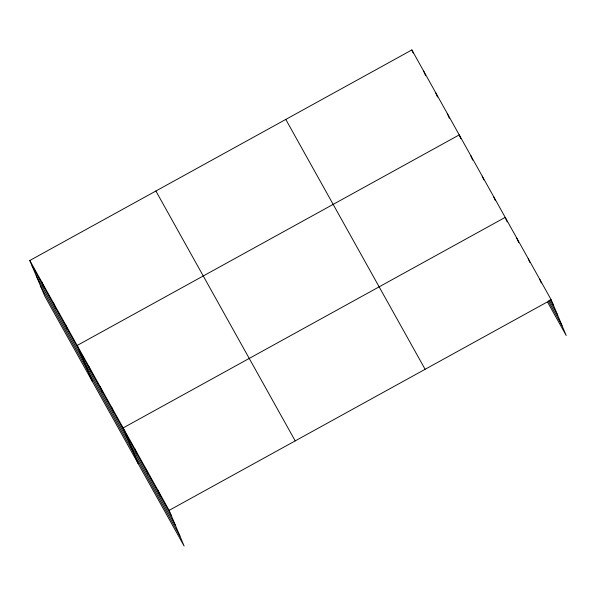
<?xml version="1.0" encoding="UTF-8"?>
<svg xmlns="http://www.w3.org/2000/svg" width="596" height="596" viewBox="0 0 596 596"><rect width="100%" height="100%" fill="white"/><g stroke="black" fill="none" stroke-linecap="round" stroke-linejoin="round"><path stroke-width="0.89" d="M29.8 260.497L169.13 510.37L184.134 546.055L44.804 296.182L29.8 260.497L411.866 49.945L551.196 299.818L566.2 335.503L547.635 302.202M169.13 510.37L551.196 299.818M550.339 299.579L553.431 305.13M549.244 300.086L557.647 315.15M548.283 300.898L561.983 325.476M285.782 119.424L425.119 369.296M155.884 191.018L295.214 440.891M32.035 265.809L171.365 515.682M36.244 275.836L175.582 525.709M40.588 286.162L179.917 536.035M539.708 279.204L541.302 282.996M528.212 258.59L529.807 262.382M516.717 237.975L518.632 242.527M507.136 221.913L505.222 217.361L123.156 427.913L138.153 463.599M493.726 196.747L495.321 200.539M482.231 176.133L483.825 179.925M470.736 155.519L472.65 160.071M460.835 138.697L459.24 134.897L77.175 345.457L92.171 381.142M447.395 113.665L449.31 118.217M435.557 92.425L437.471 96.977M423.711 71.185L425.626 75.737M411.866 49.945L413.147 52.977M157.635 489.756L159.87 495.067M146.139 469.141L148.374 474.453M134.644 448.527L136.879 453.839M111.661 407.299L113.888 412.611M100.165 386.685L102.393 391.997M88.67 366.071L90.897 371.382M65.329 324.217L67.564 329.528M53.484 302.977L55.719 308.288M41.645 281.737L43.873 287.048"/></g></svg>
